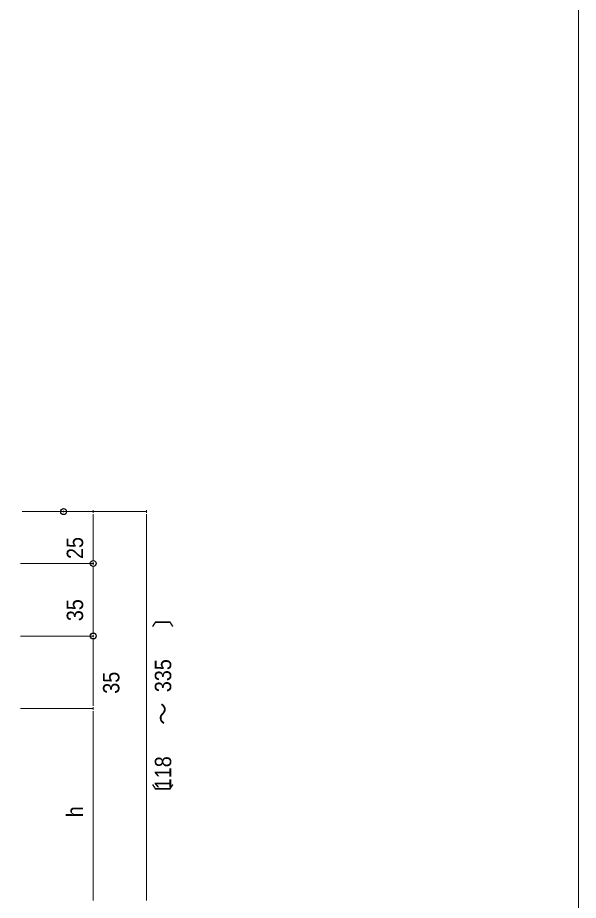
# Model space of a CAD drawing. Units: millimetres, scale not verified. Extents: x -12715 to 12220, y -3398 to 4210.
# Drawn here: x 2148.7 to 2419, y 2673 to 3098.7 of the extents above; entities that cross this region are included whole.
import ezdxf
from ezdxf.enums import TextEntityAlignment as Align

# ---------------------------------------------------------------- set-up
doc = ezdxf.new("R2010")
doc.units = ezdxf.units.MM
doc.header["$LTSCALE"] = 5.7
doc.header["$PDMODE"] = 32
doc.header["$PDSIZE"] = 2.85
for name, color, linetype, lineweight in [('0-0_図枠', 7, 'Continuous', 9), ('0-3_寸法', 7, 'Continuous', 9), ('0-7_0', 7, 'Continuous', 9)]:
    doc.layers.add(name, color=color, linetype=linetype, lineweight=lineweight)
doc.layers.add('0-8_DEFPOINTS', color=7, linetype='Continuous')
doc.styles.add('Osaka', font='')
doc.styles.get('Osaka').set_extended_font_data('Osaka')

# ---------------------------------------------------------------- blocks, each defined once
blk = doc.blocks.new('_DOT')
at = {"layer": '0-7_0'}
for p, q in [((-20, 0), (-40, 0)), ((-10, 0), (10, 0))]:
    blk.add_line(p, q, dxfattribs=at)

msp = doc.modelspace()

# ---------------------------------------------------------------- linework, layer by layer
at = {"layer": '0-0_図枠', "color": 5}
msp.add_lwpolyline([(418.984, 3595.811), (2418.984, 3595.811), (2418.984, 2295.811), (418.984, 2295.811)], close=True, dxfattribs=at)
at = {"layer": '0-3_寸法'}
for p, q in [((2150.811, 2860.464), (2185.108, 2860.464)), ((2175.811, 2860.464), (2210.811, 2860.464)), ((2185.108, 2857.96), (2185.108, 2837.968)), ((2210.811, 2857.96), (2210.811, 2672.968)), ((2150.108, 2835.464), (2185.108, 2835.464)), ((2150.811, 2835.464), (2185.108, 2835.464)), ((2185.108, 2802.968), (2185.108, 2832.96)), ((2150.108, 2800.464), (2185.108, 2800.464)), ((2150.108, 2800.464), (2185.108, 2800.464)), ((2185.108, 2767.968), (2185.108, 2797.96)), ((2150.108, 2765.464), (2185.108, 2765.464)), ((2150.108, 2765.464), (2185.108, 2765.464)), ((2185.108, 2762.96), (2185.108, 2672.968))]:
    msp.add_line(p, q, dxfattribs=at)
at = {"layer": '0-8_DEFPOINTS'}
for p in [(2170.811, 2860.464), (2185.108, 2835.464), (2185.108, 2800.464)]:
    msp.add_point(p, dxfattribs=at)

# ---------------------------------------------------------------- block references
at = {"layer": '0-3_寸法', "xscale": 0.06259308, "yscale": 0.06259308}
for p, rotation in [((2185.108, 2860.464), 90), ((2210.811, 2860.464), 90), ((2185.108, 2835.464), 270), ((2185.108, 2835.464), 90), ((2185.108, 2800.464), 270), ((2185.108, 2800.464), 90), ((2185.108, 2765.464), 270), ((2185.108, 2765.464), 90)]:
    msp.add_blockref('_DOT', p, dxfattribs=dict(at, rotation=rotation))

# ---------------------------------------------------------------- texts
at = {"layer": '0-3_寸法', "style": 'Osaka', "width": 0.9}
for s, p in [('25', (2182.608, 2837.622)), ('35', (2182.608, 2807.622)), ('335', (2225.085, 2773.388)), ('35', (2200.093, 2772.622)), ('118', (2225.085, 2726.568)), ('h', (2182.608, 2713.052))]:
    msp.add_text(s, height=7.918, rotation=90, dxfattribs=at).set_placement(p, align=Align.BOTTOM_LEFT)
at = {"layer": '0-3_寸法', "style": 'Osaka'}
for s, p in [('〕', (2225.085, 2804.414)), ('～', (2225.085, 2757.594)), ('〔', (2225.085, 2718.671))]:
    msp.add_text(s, height=7.918, rotation=90, dxfattribs=at).set_placement(p, align=Align.BOTTOM_LEFT)

doc.saveas('drawing.dxf')
